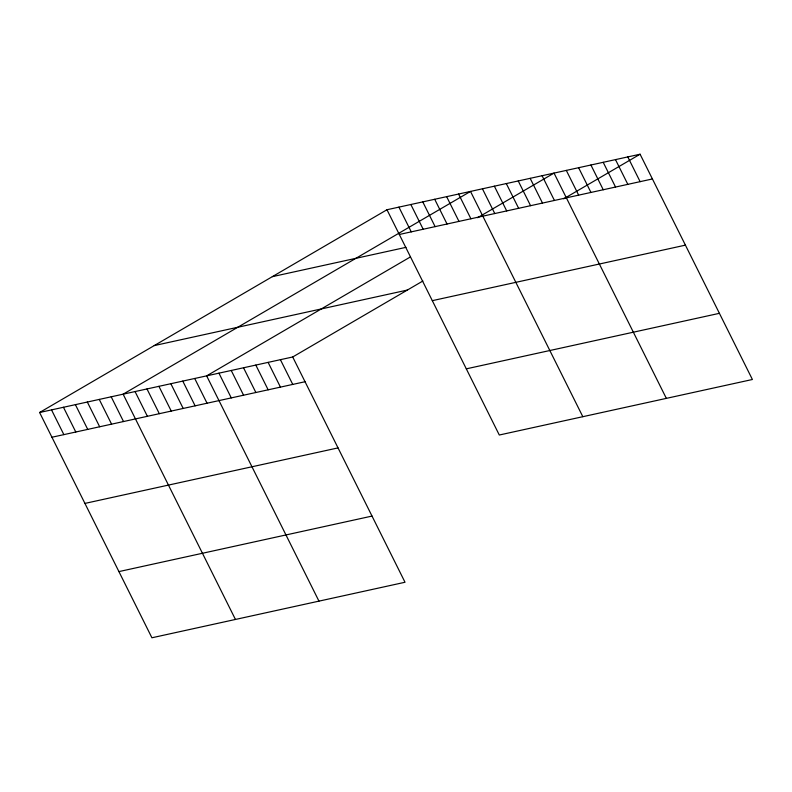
<?xml version="1.0" encoding="UTF-8"?>
<svg xmlns="http://www.w3.org/2000/svg" width="792" height="792" viewBox="0 0 792 792"><rect width="100%" height="100%" fill="white"/><g stroke="black" fill="none" stroke-linecap="round" stroke-linejoin="round"><path stroke-width="1.19" d="M39.6 412.503L292.703 356.984L405.019 582.259L151.915 637.778L39.6 412.503L386.981 209.741L640.084 154.222L752.4 379.497L499.297 435.016L386.981 209.741M410.385 256.945L206.643 375.863L318.958 601.128M477.606 217.711L554.034 173.101L666.349 398.376M292.703 356.984L422.878 281.002M563.657 198.832L640.084 154.222M399.317 234.481L652.42 178.962M272.349 276.655L405.979 247.342M154.232 345.589L407.335 290.07M432.313 300.663L685.417 245.144M51.935 437.243L305.039 381.724M466.31 368.844L719.403 313.325M84.932 503.415L338.026 447.896M118.919 571.596L372.022 516.077M627.789 156.925L640.124 181.665M615.493 159.618L627.828 184.358M603.207 162.31L615.542 187.051M590.911 165.013L603.247 189.753M578.615 167.706L590.951 192.446M566.32 170.409L578.655 195.149M542.094 175.715L554.43 200.455M530.165 178.339L542.5 203.079M518.235 180.952L530.571 205.692M506.306 183.576L518.641 208.316M494.366 186.189L506.702 210.929M482.437 188.803L494.772 213.543M582.823 416.691L470.507 191.426L123.126 394.178L235.442 619.453M458.578 194.04L470.913 218.78M446.648 196.663L458.974 221.404M434.709 199.277L447.044 224.017M422.779 201.891L435.115 226.631M410.85 204.514L423.185 229.254M398.921 207.128L411.256 231.868M280.408 359.677L292.743 384.417M268.112 362.38L280.447 387.12M255.816 365.072L268.151 389.812M243.53 367.765L255.865 392.505M231.234 370.468L243.57 395.208M218.939 373.161L231.274 397.901M194.713 378.477L207.049 403.217M182.784 381.091L195.119 405.831M170.854 383.714L183.19 408.454M158.915 386.328L171.25 411.068M146.985 388.951L159.321 413.691M135.056 391.565L147.391 416.305M111.187 396.802L123.522 421.542M99.257 399.416L111.593 424.156M87.328 402.029L99.663 426.769M75.398 404.653L87.734 429.393M63.459 407.266L75.794 432.006M51.529 409.89L63.865 434.63"/></g></svg>
